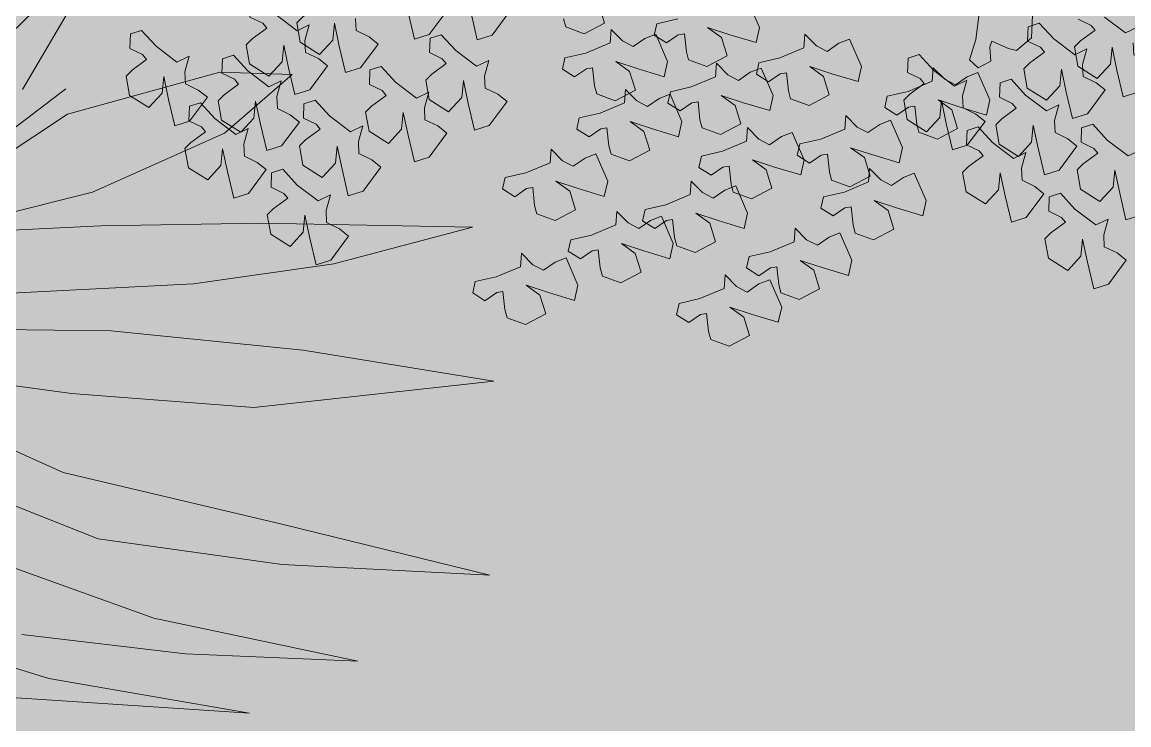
# Model space of a CAD drawing. Header units: metres. Extents: x 8 to 2416, y -346 to 476.
# Drawn here: x 75.729 to 76.801, y 106.655 to 107.335 of the extents above; entities that cross this region are included whole.
import ezdxf

# ---------------------------------------------------------------- set-up
doc = ezdxf.new("R2010")
doc.units = ezdxf.units.M
doc.linetypes.add('0', pattern=[0])
doc.layers.get('0').update_dxf_attribs({"color": 250, "linetype": '0', "lineweight": 20})
doc.layers.add('ARBOLES', color=86, linetype='Continuous', lineweight=0)
doc.layers.add('grama', color=7, linetype='Continuous', lineweight=0, true_color=0x698c45)

# ---------------------------------------------------------------- blocks, each defined once
blk = doc.blocks.new('A2')
at = {"layer": 'ARBOLES', "color": 87, "true_color": 0x4f6a34, "extrusion": (-5.08599e-09, -1.37735e-08, 1)}
for p, q in [((763.174, -219.994, 0), (703.471, -141.404, 0)), ((754.467, -202.399, 0), (775.322, -223.826, 0)), ((741.615, -205.269, 0), (739.584, -220.44, 0)), ((717.496, -218.684, 0), (721.463, -205.987, 0)), ((733.455, -219.784, 0), (738.84, -207.876, 0)), ((761.192, -220.137, 0), (753.641, -208.71, 0)), ((752.548, -222.726, 0), (751.92, -209.228, 0)), ((751.92, -209.228, 0), (755.167, -222.061, 0)), ((744.433, -223.484, 0), (744.59, -210.101, 0)), ((722.179, -226.812, 0), (727.726, -211.354, 0)), ((732.019, -213.2, 0), (728.324, -222.496, 0)), ((747.198, -212.726, 0), (748.076, -229.888, 0)), ((716.047, -215.801, 0), (714.828, -234.227, 0)), ((720.905, -216.602, 0), (719.405, -229.27, 0)), ((775.322, -223.826, 0), (763.106, -216.633, 0)), ((714.828, -234.227, 0), (717.496, -218.684, 0)), ((729.474, -236.631, 0), (733.455, -219.784, 0)), ((764.443, -231.924, 0), (761.192, -220.137, 0)), ((739.584, -220.44, 0), (738.49, -234.567, 0)), ((728.324, -222.496, 0), (726.333, -236.77, 0)), ((752.769, -235.138, 0), (752.548, -222.726, 0)), ((755.167, -222.061, 0), (759.732, -232.282, 0)), ((742.926, -238.395, 0), (744.433, -223.484, 0)), ((718.837, -242.614, 0), (722.179, -226.812, 0)), ((719.405, -229.27, 0), (718.837, -242.614, 0)), ((748.076, -229.888, 0), (749.61, -240.772, 0)), ((759.732, -232.282, 0), (764.275, -237.531, 0)), ((764.275, -237.531, 0), (764.443, -231.924, 0)), ((738.49, -234.567, 0), (740.522, -253.153, 0)), ((752.453, -251.511, 0), (752.769, -235.138, 0)), ((725.495, -252.842, 0), (729.474, -236.631, 0)), ((726.333, -236.77, 0), (725.495, -252.842, 0)), ((740.522, -253.153, 0), (742.926, -238.395, 0)), ((749.61, -240.772, 0), (752.453, -251.511, 0))]:
    blk.add_line(p, q, dxfattribs=at)
blk = doc.blocks.new('TREES')
at = {"layer": 'ARBOLES', "color": 252, "true_color": 0x8da178}
for p, q in [((-0.10965, 0.13172), (-0.11306, 0.12498)), ((-0.10343, 0.13343), (-0.10965, 0.13172)), ((-0.10127, 0.13165), (-0.10343, 0.13343)), ((-0.09732, 0.12719), (-0.10127, 0.13165)), ((-0.09422, 0.13305), (-0.09584, 0.12864)), ((-0.08946, 0.1333), (-0.09422, 0.13305)), ((-0.08797, 0.12976), (-0.08946, 0.1333)), ((-0.09584, 0.12864), (-0.09732, 0.12719)), ((-0.0927, 0.1245), (-0.08797, 0.12976)), ((-0.11306, 0.12498), (-0.10796, 0.12109)), ((-0.09726, 0.11716), (-0.0927, 0.1245)), ((-0.10236, 0.12105), (-0.10974, 0.11876)), ((-0.10796, 0.12109), (-0.10236, 0.12105)), ((-0.10974, 0.11876), (-0.11827, 0.11588)), ((-0.09494, 0.11332), (-0.09726, 0.11716)), ((-0.11827, 0.11588), (-0.11628, 0.11116)), ((-0.10577, 0.10929), (-0.10414, 0.11369)), ((-0.10414, 0.11369), (-0.10021, 0.11425)), ((-0.10021, 0.11425), (-0.09494, 0.11332)), ((-0.13157, 0.11013), (-0.13498, 0.10339)), ((-0.12535, 0.11184), (-0.13157, 0.11013)), ((-0.12319, 0.11006), (-0.12535, 0.11184)), ((-0.11924, 0.1056), (-0.12319, 0.11006)), ((-0.11614, 0.11146), (-0.11776, 0.10705)), ((-0.11628, 0.11116), (-0.10787, 0.10607)), ((-0.11138, 0.11171), (-0.11614, 0.11146)), ((-0.10989, 0.10817), (-0.11138, 0.11171)), ((-0.11776, 0.10705), (-0.11924, 0.1056)), ((-0.11462, 0.10291), (-0.10989, 0.10817)), ((-0.10787, 0.10607), (-0.10577, 0.10929)), ((-0.13498, 0.10339), (-0.12988, 0.0995)), ((-0.11918, 0.09557), (-0.11462, 0.10291)), ((-0.10869, 0.10246), (-0.11491, 0.10075)), ((-0.10654, 0.10068), (-0.10869, 0.10246)), ((-0.09473, 0.10233), (-0.09949, 0.10209)), ((-0.09324, 0.0988), (-0.09473, 0.10233)), ((-0.12428, 0.09946), (-0.13166, 0.09717)), ((-0.12988, 0.0995), (-0.12428, 0.09946)), ((-0.11491, 0.10075), (-0.11833, 0.09402)), ((-0.10259, 0.09622), (-0.10654, 0.10068)), ((-0.09949, 0.10209), (-0.10111, 0.09768)), ((-0.09796, 0.09354), (-0.09324, 0.0988)), ((-0.13166, 0.09717), (-0.14019, 0.09429)), ((-0.11686, 0.09173), (-0.11918, 0.09557)), ((-0.10111, 0.09768), (-0.10259, 0.09622)), ((-0.08941, 0.09494), (-0.09563, 0.09324)), ((-0.08726, 0.09316), (-0.08941, 0.09494)), ((-0.14019, 0.09429), (-0.1382, 0.08957)), ((-0.12768, 0.0877), (-0.12606, 0.0921)), ((-0.12606, 0.0921), (-0.12213, 0.09266)), ((-0.12213, 0.09266), (-0.11686, 0.09173)), ((-0.11833, 0.09402), (-0.11323, 0.09013)), ((-0.10253, 0.08619), (-0.09796, 0.09354)), ((-0.09563, 0.09324), (-0.09905, 0.0865)), ((-0.0833, 0.0887), (-0.08726, 0.09316)), ((-0.08021, 0.09457), (-0.08183, 0.09016)), ((-0.07545, 0.09481), (-0.08021, 0.09457)), ((-0.07868, 0.08602), (-0.07396, 0.09128)), ((-0.07396, 0.09128), (-0.07545, 0.09481)), ((-0.1382, 0.08957), (-0.12979, 0.08448)), ((-0.12979, 0.08448), (-0.12768, 0.0877)), ((-0.11501, 0.08779), (-0.12354, 0.08492)), ((-0.10763, 0.09009), (-0.11501, 0.08779)), ((-0.11323, 0.09013), (-0.10763, 0.09009)), ((-0.08183, 0.09016), (-0.0833, 0.0887)), ((-0.12354, 0.08492), (-0.12155, 0.08019)), ((-0.10021, 0.08235), (-0.10253, 0.08619)), ((-0.09905, 0.0865), (-0.09394, 0.08261)), ((-0.08324, 0.07867), (-0.07868, 0.08602)), ((-0.15083, 0.08104), (-0.15425, 0.07431)), ((-0.14461, 0.08275), (-0.15083, 0.08104)), ((-0.14246, 0.08097), (-0.14461, 0.08275)), ((-0.13851, 0.07651), (-0.14246, 0.08097)), ((-0.13541, 0.08237), (-0.13703, 0.07796)), ((-0.13065, 0.08262), (-0.13541, 0.08237)), ((-0.12916, 0.07909), (-0.13065, 0.08262)), ((-0.11103, 0.07832), (-0.10941, 0.08273)), ((-0.10941, 0.08273), (-0.10548, 0.08328)), ((-0.10548, 0.08328), (-0.10021, 0.08235)), ((-0.08835, 0.08257), (-0.09572, 0.08028)), ((-0.09394, 0.08261), (-0.08835, 0.08257)), ((-0.13703, 0.07796), (-0.13851, 0.07651)), ((-0.13388, 0.07382), (-0.12916, 0.07909)), ((-0.12155, 0.08019), (-0.11314, 0.0751)), ((-0.11314, 0.0751), (-0.11103, 0.07832)), ((-0.09572, 0.08028), (-0.10426, 0.0774)), ((-0.10426, 0.0774), (-0.10227, 0.07267)), ((-0.08688, 0.07727), (-0.0903, 0.07054)), ((-0.08066, 0.07898), (-0.08688, 0.07727)), ((-0.08093, 0.07484), (-0.08324, 0.07867)), ((-0.07851, 0.0772), (-0.08066, 0.07898)), ((-0.07456, 0.07274), (-0.07851, 0.0772)), ((-0.07146, 0.0786), (-0.07308, 0.07419)), ((-0.15425, 0.07431), (-0.14915, 0.07041)), ((-0.13844, 0.06648), (-0.13388, 0.07382)), ((-0.12096, 0.07428), (-0.12718, 0.07257)), ((-0.11881, 0.0725), (-0.12096, 0.07428)), ((-0.11176, 0.0739), (-0.11338, 0.0695)), ((-0.107, 0.07415), (-0.11176, 0.0739)), ((-0.10551, 0.07062), (-0.107, 0.07415)), ((-0.09175, 0.0708), (-0.09013, 0.07521)), ((-0.09013, 0.07521), (-0.0862, 0.07576)), ((-0.0862, 0.07576), (-0.08093, 0.07484)), ((-0.07308, 0.07419), (-0.07456, 0.07274)), ((-0.14355, 0.07037), (-0.15093, 0.06808)), ((-0.14915, 0.07041), (-0.14355, 0.07037)), ((-0.12718, 0.07257), (-0.1306, 0.06584)), ((-0.11486, 0.06804), (-0.11881, 0.0725)), ((-0.11338, 0.0695), (-0.11486, 0.06804)), ((-0.11023, 0.06535), (-0.10551, 0.07062)), ((-0.10227, 0.07267), (-0.09385, 0.06758)), ((-0.09385, 0.06758), (-0.09175, 0.0708)), ((-0.0903, 0.07054), (-0.0852, 0.06664)), ((-0.07449, 0.06271), (-0.06993, 0.07005)), ((-0.15093, 0.06808), (-0.15946, 0.0652)), ((-0.13613, 0.06264), (-0.13844, 0.06648)), ((-0.1306, 0.06584), (-0.1255, 0.06194)), ((-0.0796, 0.0666), (-0.08697, 0.06431)), ((-0.0852, 0.06664), (-0.0796, 0.0666)), ((-0.15946, 0.0652), (-0.15747, 0.06048)), ((-0.14695, 0.05861), (-0.14533, 0.06302)), ((-0.14533, 0.06302), (-0.1414, 0.06357)), ((-0.1414, 0.06357), (-0.13613, 0.06264)), ((-0.1148, 0.05801), (-0.11023, 0.06535)), ((-0.08697, 0.06431), (-0.09551, 0.06143)), ((-0.07218, 0.05887), (-0.07449, 0.06271)), ((-0.15747, 0.06048), (-0.14906, 0.05539)), ((-0.14906, 0.05539), (-0.14695, 0.05861)), ((-0.12728, 0.05961), (-0.13581, 0.05674)), ((-0.1199, 0.0619), (-0.12728, 0.05961)), ((-0.1255, 0.06194), (-0.1199, 0.0619)), ((-0.09551, 0.06143), (-0.09352, 0.05671)), ((-0.083, 0.05484), (-0.08138, 0.05925)), ((-0.08138, 0.05925), (-0.07745, 0.0598)), ((-0.13581, 0.05674), (-0.13382, 0.05201)), ((-0.12168, 0.05455), (-0.11775, 0.0551)), ((-0.11775, 0.0551), (-0.11248, 0.05417)), ((-0.11248, 0.05417), (-0.1148, 0.05801)), ((-0.09352, 0.05671), (-0.08511, 0.05162)), ((-0.08511, 0.05162), (-0.083, 0.05484)), ((-0.13382, 0.05201), (-0.12541, 0.04692)), ((-0.1233, 0.05014), (-0.12168, 0.05455)), ((-0.11403, 0.05193), (-0.11745, 0.0452)), ((-0.10781, 0.05364), (-0.11403, 0.05193)), ((-0.10566, 0.05186), (-0.10781, 0.05364)), ((-0.1017, 0.0474), (-0.10566, 0.05186)), ((-0.09861, 0.05326), (-0.10023, 0.04885)), ((-0.09385, 0.05351), (-0.09861, 0.05326)), ((-0.09236, 0.04998), (-0.09385, 0.05351)), ((-0.12541, 0.04692), (-0.1233, 0.05014)), ((-0.10023, 0.04885), (-0.1017, 0.0474)), ((-0.09708, 0.04471), (-0.09236, 0.04998)), ((-0.11745, 0.0452), (-0.11235, 0.0413)), ((-0.10164, 0.03737), (-0.09708, 0.04471)), ((-0.10675, 0.04126), (-0.11412, 0.03897)), ((-0.11235, 0.0413), (-0.10675, 0.04126)), ((-0.07382, 0.04272), (-0.08236, 0.03984)), ((-0.11412, 0.03897), (-0.12266, 0.03609)), ((-0.09933, 0.03353), (-0.10164, 0.03737)), ((-0.08236, 0.03984), (-0.08037, 0.03512)), ((-0.12266, 0.03609), (-0.12067, 0.03137)), ((-0.11015, 0.0295), (-0.10853, 0.03391)), ((-0.10853, 0.03391), (-0.1046, 0.03446)), ((-0.10176, 0.03316), (-0.10518, 0.02643)), ((-0.1046, 0.03446), (-0.09933, 0.03353)), ((-0.09554, 0.03487), (-0.10176, 0.03316)), ((-0.09339, 0.03309), (-0.09554, 0.03487)), ((-0.08944, 0.02863), (-0.09339, 0.03309)), ((-0.08634, 0.03449), (-0.08796, 0.03009)), ((-0.08158, 0.03474), (-0.08634, 0.03449)), ((-0.08009, 0.03121), (-0.08158, 0.03474)), ((-0.08037, 0.03512), (-0.07195, 0.03003)), ((-0.12067, 0.03137), (-0.11226, 0.02628)), ((-0.11226, 0.02628), (-0.11015, 0.0295)), ((-0.08796, 0.03009), (-0.08944, 0.02863)), ((-0.08481, 0.02594), (-0.08009, 0.03121)), ((-0.10518, 0.02643), (-0.10008, 0.02253)), ((-0.08938, 0.0186), (-0.08481, 0.02594)), ((-0.09448, 0.0225), (-0.10186, 0.0202)), ((-0.10008, 0.02253), (-0.09448, 0.0225)), ((-0.07207, 0.02208), (-0.08061, 0.0192)), ((-0.10186, 0.0202), (-0.11039, 0.01733)), ((-0.08706, 0.01476), (-0.08938, 0.0186)), ((-0.08061, 0.0192), (-0.07862, 0.01447)), ((-0.11039, 0.01733), (-0.1084, 0.0126)), ((-0.09788, 0.01073), (-0.09626, 0.01514)), ((-0.09626, 0.01514), (-0.09233, 0.01569)), ((-0.09233, 0.01569), (-0.08706, 0.01476)), ((-0.16389, 0.01286), (-0.16606, 0.00861)), ((-0.16009, 0.01238), (-0.16389, 0.01286)), ((-0.15789, 0.00566), (-0.16009, 0.01238)), ((-0.1084, 0.0126), (-0.09999, 0.00751)), ((-0.07862, 0.01447), (-0.07021, 0.00938)), ((-0.16606, 0.00861), (-0.16305, 0.005)), ((-0.09999, 0.00751), (-0.09788, 0.01073)), ((-0.16305, 0.005), (-0.16253, 0.003)), ((-0.15381, -0.00196), (-0.15789, 0.00566)), ((-0.12884, 0.00629), (-0.13101, 0.00204)), ((-0.12504, 0.00581), (-0.12884, 0.00629)), ((-0.12284, -0.00091), (-0.12504, 0.00581)), ((-0.17098, 0.00083), (-0.17261, -0.00541)), ((-0.16837, 0.0018), (-0.17098, 0.00083)), ((-0.16253, 0.003), (-0.16837, 0.0018)), ((-0.13101, 0.00204), (-0.128, -0.00157)), ((-0.14933, -0.00188), (-0.15381, -0.00196)), ((-0.15277, -0.00598), (-0.14933, -0.00188)), ((-0.12748, -0.00357), (-0.13332, -0.00477)), ((-0.128, -0.00157), (-0.12748, -0.00357)), ((-0.11876, -0.00854), (-0.12284, -0.00091)), ((-0.17261, -0.00541), (-0.16849, -0.01174)), ((-0.16257, -0.00927), (-0.15973, -0.00444)), ((-0.15973, -0.00444), (-0.16144, -0.01197)), ((-0.15426, -0.00966), (-0.15277, -0.00598)), ((-0.13593, -0.00574), (-0.13756, -0.01198)), ((-0.13332, -0.00477), (-0.13593, -0.00574)), ((-0.16849, -0.01174), (-0.16257, -0.00927)), ((-0.15125, -0.01327), (-0.15426, -0.00966)), ((-0.11428, -0.00845), (-0.11876, -0.00854)), ((-0.11772, -0.01255), (-0.11428, -0.00845)), ((-0.08765, -0.00968), (-0.08982, -0.01393)), ((-0.08385, -0.01016), (-0.08765, -0.00968)), ((-0.08165, -0.01688), (-0.08385, -0.01016)), ((-0.07371, -0.00949), (-0.07534, -0.01573)), ((-0.0711, -0.00852), (-0.07371, -0.00949)), ((-0.16144, -0.01197), (-0.16321, -0.0208)), ((-0.14951, -0.0167), (-0.15125, -0.01327)), ((-0.13756, -0.01198), (-0.13344, -0.01831)), ((-0.12752, -0.01584), (-0.12468, -0.01101)), ((-0.12468, -0.01101), (-0.12639, -0.01854)), ((-0.1192, -0.01623), (-0.11772, -0.01255)), ((-0.08982, -0.01393), (-0.08681, -0.01753)), ((-0.15813, -0.02144), (-0.14951, -0.0167)), ((-0.14724, -0.01718), (-0.14941, -0.02142)), ((-0.14344, -0.01766), (-0.14724, -0.01718)), ((-0.14124, -0.02438), (-0.14344, -0.01766)), ((-0.13344, -0.01831), (-0.12752, -0.01584)), ((-0.1162, -0.01984), (-0.1192, -0.01623)), ((-0.10692, -0.01625), (-0.10909, -0.0205)), ((-0.10312, -0.01673), (-0.10692, -0.01625)), ((-0.10092, -0.02345), (-0.10312, -0.01673)), ((-0.08681, -0.01753), (-0.08629, -0.01954)), ((-0.07757, -0.0245), (-0.08165, -0.01688)), ((-0.07534, -0.01573), (-0.07122, -0.02206)), ((-0.16321, -0.0208), (-0.15813, -0.02144)), ((-0.14941, -0.02142), (-0.1464, -0.02503)), ((-0.12639, -0.01854), (-0.12816, -0.02737)), ((-0.11446, -0.02327), (-0.1162, -0.01984)), ((-0.10909, -0.0205), (-0.10608, -0.02411)), ((-0.09475, -0.02171), (-0.09638, -0.02795)), ((-0.09213, -0.02073), (-0.09475, -0.02171)), ((-0.08629, -0.01954), (-0.09213, -0.02073)), ((-0.07122, -0.02206), (-0.0653, -0.01959)), ((-0.1464, -0.02503), (-0.14588, -0.02704)), ((-0.13716, -0.032), (-0.14124, -0.02438)), ((-0.12307, -0.02801), (-0.11446, -0.02327)), ((-0.10608, -0.02411), (-0.10556, -0.02611)), ((-0.09684, -0.03107), (-0.10092, -0.02345)), ((-0.07309, -0.02441), (-0.07757, -0.0245)), ((-0.07653, -0.02852), (-0.07309, -0.02441)), ((-0.15433, -0.02921), (-0.15596, -0.03545)), ((-0.15172, -0.02823), (-0.15433, -0.02921)), ((-0.14588, -0.02704), (-0.15172, -0.02823)), ((-0.12816, -0.02737), (-0.12307, -0.02801)), ((-0.11401, -0.02828), (-0.11564, -0.03452)), ((-0.1114, -0.0273), (-0.11401, -0.02828)), ((-0.10556, -0.02611), (-0.1114, -0.0273)), ((-0.09638, -0.02795), (-0.09226, -0.03427)), ((-0.08633, -0.0318), (-0.0835, -0.02697)), ((-0.0835, -0.02697), (-0.0852, -0.03451)), ((-0.07802, -0.0322), (-0.07653, -0.02852)), ((-0.13268, -0.03191), (-0.13716, -0.032)), ((-0.13612, -0.03601), (-0.13268, -0.03191)), ((-0.09236, -0.03099), (-0.09684, -0.03107)), ((-0.0958, -0.03509), (-0.09236, -0.03099)), ((-0.09226, -0.03427), (-0.08633, -0.0318)), ((-0.07501, -0.0358), (-0.07802, -0.0322)), ((-0.15596, -0.03545), (-0.15184, -0.04177)), ((-0.14592, -0.0393), (-0.14308, -0.03447)), ((-0.14308, -0.03447), (-0.14479, -0.04201)), ((-0.1376, -0.03969), (-0.13612, -0.03601)), ((-0.11564, -0.03452), (-0.11152, -0.04085)), ((-0.1056, -0.03838), (-0.10276, -0.03355)), ((-0.10276, -0.03355), (-0.10447, -0.04108)), ((-0.09728, -0.03877), (-0.0958, -0.03509)), ((-0.0852, -0.03451), (-0.08698, -0.04334)), ((-0.07328, -0.03924), (-0.07501, -0.0358)), ((-0.15184, -0.04177), (-0.14592, -0.0393)), ((-0.1346, -0.0433), (-0.1376, -0.03969)), ((-0.11152, -0.04085), (-0.1056, -0.03838)), ((-0.09428, -0.04238), (-0.09728, -0.03877)), ((-0.08189, -0.04398), (-0.07328, -0.03924)), ((-0.07364, -0.03879), (-0.0758, -0.04304)), ((-0.06983, -0.03927), (-0.07364, -0.03879)), ((-0.06763, -0.04599), (-0.06983, -0.03927)), ((-0.14479, -0.04201), (-0.14656, -0.05084)), ((-0.13497, -0.04066), (-0.13714, -0.04491)), ((-0.13117, -0.04114), (-0.13497, -0.04066)), ((-0.13286, -0.04674), (-0.1346, -0.0433)), ((-0.12897, -0.04786), (-0.13117, -0.04114)), ((-0.10447, -0.04108), (-0.10624, -0.04991)), ((-0.09254, -0.04581), (-0.09428, -0.04238)), ((-0.08698, -0.04334), (-0.08189, -0.04398)), ((-0.0758, -0.04304), (-0.0728, -0.04664)), ((-0.14147, -0.05148), (-0.13286, -0.04674)), ((-0.13714, -0.04491), (-0.13413, -0.04852)), ((-0.10116, -0.05055), (-0.09254, -0.04581)), ((-0.09554, -0.04536), (-0.0977, -0.04961)), ((-0.09173, -0.04584), (-0.09554, -0.04536)), ((-0.08953, -0.05256), (-0.09173, -0.04584)), ((-0.0728, -0.04664), (-0.07227, -0.04865)), ((-0.14656, -0.05084), (-0.14147, -0.05148)), ((-0.13361, -0.05052), (-0.13945, -0.05172)), ((-0.13413, -0.04852), (-0.13361, -0.05052)), ((-0.12489, -0.05549), (-0.12897, -0.04786)), ((-0.10624, -0.04991), (-0.10116, -0.05055)), ((-0.0977, -0.04961), (-0.0947, -0.05321)), ((-0.08073, -0.05082), (-0.08236, -0.05706)), ((-0.07811, -0.04984), (-0.08073, -0.05082)), ((-0.07227, -0.04865), (-0.07811, -0.04984)), ((-0.16476, -0.05473), (-0.16692, -0.05898)), ((-0.16095, -0.05521), (-0.16476, -0.05473)), ((-0.14207, -0.05269), (-0.1437, -0.05893)), ((-0.13945, -0.05172), (-0.14207, -0.05269)), ((-0.0947, -0.05321), (-0.09417, -0.05522)), ((-0.08546, -0.06018), (-0.08953, -0.05256)), ((-0.15875, -0.06193), (-0.16095, -0.05521)), ((-0.13365, -0.06279), (-0.13082, -0.05796)), ((-0.13082, -0.05796), (-0.13252, -0.06549)), ((-0.12041, -0.0554), (-0.12489, -0.05549)), ((-0.12385, -0.0595), (-0.12041, -0.0554)), ((-0.11569, -0.05756), (-0.11785, -0.0618)), ((-0.11188, -0.05803), (-0.11569, -0.05756)), ((-0.10968, -0.06476), (-0.11188, -0.05803)), ((-0.10263, -0.05739), (-0.10426, -0.06363)), ((-0.10001, -0.05641), (-0.10263, -0.05739)), ((-0.09417, -0.05522), (-0.10001, -0.05641)), ((-0.08236, -0.05706), (-0.07824, -0.06338)), ((-0.07231, -0.06091), (-0.06948, -0.05608)), ((-0.06948, -0.05608), (-0.07119, -0.06362)), ((-0.16692, -0.05898), (-0.16391, -0.06259)), ((-0.15468, -0.06956), (-0.15875, -0.06193)), ((-0.1437, -0.05893), (-0.13957, -0.06526)), ((-0.12534, -0.06318), (-0.12385, -0.0595)), ((-0.11785, -0.0618), (-0.11485, -0.06541)), ((-0.08097, -0.06009), (-0.08546, -0.06018)), ((-0.08441, -0.0642), (-0.08097, -0.06009)), ((-0.07824, -0.06338), (-0.07231, -0.06091)), ((-0.16339, -0.06459), (-0.16923, -0.06579)), ((-0.16391, -0.06259), (-0.16339, -0.06459)), ((-0.13957, -0.06526), (-0.13365, -0.06279)), ((-0.13252, -0.06549), (-0.1343, -0.07432)), ((-0.12233, -0.06679), (-0.12534, -0.06318)), ((-0.11485, -0.06541), (-0.11432, -0.06742)), ((-0.10561, -0.07238), (-0.10968, -0.06476)), ((-0.10426, -0.06363), (-0.10014, -0.06996)), ((-0.09421, -0.06748), (-0.09138, -0.06266)), ((-0.09138, -0.06266), (-0.09309, -0.07019)), ((-0.0859, -0.06788), (-0.08441, -0.0642)), ((-0.07119, -0.06362), (-0.07296, -0.07245)), ((-0.17185, -0.06676), (-0.17348, -0.073)), ((-0.16923, -0.06579), (-0.17185, -0.06676)), ((-0.12016, -0.06861), (-0.12278, -0.06958)), ((-0.12059, -0.07022), (-0.12233, -0.06679)), ((-0.11432, -0.06742), (-0.12016, -0.06861)), ((-0.10014, -0.06996), (-0.09421, -0.06748)), ((-0.08289, -0.07148), (-0.0859, -0.06788)), ((-0.06787, -0.07309), (-0.05926, -0.06835)), ((-0.17348, -0.073), (-0.16936, -0.07933)), ((-0.16343, -0.07686), (-0.1606, -0.07203)), ((-0.1606, -0.07203), (-0.1623, -0.07956)), ((-0.15019, -0.06947), (-0.15468, -0.06956)), ((-0.15363, -0.07357), (-0.15019, -0.06947)), ((-0.12921, -0.07496), (-0.12059, -0.07022)), ((-0.12278, -0.06958), (-0.12441, -0.07583)), ((-0.10113, -0.07229), (-0.10561, -0.07238)), ((-0.10456, -0.07639), (-0.10113, -0.07229)), ((-0.09309, -0.07019), (-0.09486, -0.07902)), ((-0.08116, -0.07492), (-0.08289, -0.07148)), ((-0.07296, -0.07245), (-0.06787, -0.07309)), ((-0.15512, -0.07725), (-0.15363, -0.07357)), ((-0.14724, -0.07632), (-0.14941, -0.08057)), ((-0.14344, -0.0768), (-0.14724, -0.07632)), ((-0.1343, -0.07432), (-0.12921, -0.07496)), ((-0.12441, -0.07583), (-0.12029, -0.08215)), ((-0.11436, -0.07968), (-0.11153, -0.07485)), ((-0.11153, -0.07485), (-0.11324, -0.08239)), ((-0.10605, -0.08007), (-0.10456, -0.07639)), ((-0.08977, -0.07966), (-0.08116, -0.07492)), ((-0.08327, -0.07352), (-0.08544, -0.07777)), ((-0.07947, -0.074), (-0.08327, -0.07352)), ((-0.07727, -0.08072), (-0.07947, -0.074)), ((-0.16936, -0.07933), (-0.16343, -0.07686)), ((-0.1623, -0.07956), (-0.16408, -0.08839)), ((-0.15211, -0.08086), (-0.15512, -0.07725)), ((-0.14124, -0.08352), (-0.14344, -0.0768)), ((-0.12029, -0.08215), (-0.11436, -0.07968)), ((-0.10304, -0.08368), (-0.10605, -0.08007)), ((-0.09486, -0.07902), (-0.08977, -0.07966)), ((-0.08544, -0.07777), (-0.08243, -0.08138)), ((-0.15038, -0.08429), (-0.15211, -0.08086)), ((-0.14941, -0.08057), (-0.1464, -0.08418)), ((-0.13716, -0.09115), (-0.14124, -0.08352)), ((-0.11324, -0.08239), (-0.11501, -0.09122)), ((-0.10131, -0.08711), (-0.10304, -0.08368)), ((-0.08191, -0.08338), (-0.08775, -0.08458)), ((-0.08243, -0.08138), (-0.08191, -0.08338)), ((-0.07319, -0.08835), (-0.07727, -0.08072)), ((-0.15899, -0.08903), (-0.15038, -0.08429)), ((-0.15172, -0.08738), (-0.15433, -0.08835)), ((-0.14588, -0.08618), (-0.15172, -0.08738)), ((-0.1464, -0.08418), (-0.14588, -0.08618)), ((-0.10992, -0.09186), (-0.10131, -0.08711)), ((-0.09036, -0.08555), (-0.09199, -0.09179)), ((-0.08775, -0.08458), (-0.09036, -0.08555)), ((-0.16408, -0.08839), (-0.15899, -0.08903)), ((-0.15433, -0.08835), (-0.15596, -0.09459)), ((-0.13268, -0.09106), (-0.13716, -0.09115)), ((-0.13612, -0.09516), (-0.13268, -0.09106)), ((-0.11501, -0.09122), (-0.10992, -0.09186)), ((-0.10869, -0.08947), (-0.11085, -0.09371)), ((-0.10489, -0.08994), (-0.10869, -0.08947)), ((-0.10269, -0.09667), (-0.10489, -0.08994)), ((-0.08195, -0.09565), (-0.07911, -0.09082)), ((-0.07911, -0.09082), (-0.08082, -0.09835)), ((-0.06871, -0.08826), (-0.07319, -0.08835)), ((-0.07215, -0.09236), (-0.06871, -0.08826)), ((-0.15596, -0.09459), (-0.15184, -0.10092)), ((-0.14592, -0.09845), (-0.14308, -0.09362)), ((-0.14308, -0.09362), (-0.14479, -0.10115)), ((-0.11085, -0.09371), (-0.10785, -0.09732)), ((-0.09199, -0.09179), (-0.08787, -0.09812)), ((-0.07364, -0.09604), (-0.07215, -0.09236)), ((-0.15184, -0.10092), (-0.14592, -0.09845)), ((-0.1376, -0.09884), (-0.13612, -0.09516)), ((-0.10785, -0.09732), (-0.10733, -0.09933)), ((-0.09861, -0.10429), (-0.10269, -0.09667)), ((-0.08787, -0.09812), (-0.08195, -0.09565)), ((-0.08082, -0.09835), (-0.08259, -0.10718)), ((-0.07063, -0.09965), (-0.07364, -0.09604)), ((-0.14479, -0.10115), (-0.14656, -0.10998)), ((-0.1346, -0.10245), (-0.1376, -0.09884)), ((-0.12532, -0.09886), (-0.12749, -0.10311)), ((-0.12152, -0.09934), (-0.12532, -0.09886)), ((-0.11932, -0.10606), (-0.12152, -0.09934)), ((-0.11578, -0.1015), (-0.11741, -0.10774)), ((-0.11317, -0.10052), (-0.11578, -0.1015)), ((-0.10733, -0.09933), (-0.11317, -0.10052)), ((-0.06889, -0.10308), (-0.07063, -0.09965)), ((-0.13286, -0.10588), (-0.1346, -0.10245)), ((-0.12749, -0.10311), (-0.12448, -0.10672)), ((-0.09413, -0.1042), (-0.09861, -0.10429)), ((-0.09757, -0.1083), (-0.09413, -0.1042)), ((-0.07751, -0.10782), (-0.06889, -0.10308)), ((-0.14147, -0.11062), (-0.13286, -0.10588)), ((-0.12396, -0.10872), (-0.1298, -0.10992)), ((-0.12448, -0.10672), (-0.12396, -0.10872)), ((-0.11524, -0.11368), (-0.11932, -0.10606)), ((-0.11741, -0.10774), (-0.11329, -0.11406)), ((-0.10737, -0.11159), (-0.10453, -0.10676)), ((-0.10453, -0.10676), (-0.10624, -0.1143)), ((-0.09905, -0.11198), (-0.09757, -0.1083)), ((-0.08259, -0.10718), (-0.07751, -0.10782)), ((-0.14656, -0.10998), (-0.14147, -0.11062)), ((-0.13241, -0.11089), (-0.13404, -0.11713)), ((-0.1298, -0.10992), (-0.13241, -0.11089)), ((-0.11329, -0.11406), (-0.10737, -0.11159)), ((-0.09605, -0.11559), (-0.09905, -0.11198)), ((-0.124, -0.12099), (-0.12116, -0.11616)), ((-0.12116, -0.11616), (-0.12287, -0.12369)), ((-0.11076, -0.1136), (-0.11524, -0.11368)), ((-0.1142, -0.1177), (-0.11076, -0.1136)), ((-0.10624, -0.1143), (-0.10801, -0.12313)), ((-0.09431, -0.11903), (-0.09605, -0.11559)), ((-0.09029, -0.1167), (-0.09245, -0.12095)), ((-0.08648, -0.11718), (-0.09029, -0.1167)), ((-0.13404, -0.11713), (-0.12992, -0.12346)), ((-0.11569, -0.12138), (-0.1142, -0.1177)), ((-0.10292, -0.12377), (-0.09431, -0.11903)), ((-0.08429, -0.1239), (-0.08648, -0.11718)), ((-0.12992, -0.12346), (-0.124, -0.12099)), ((-0.12287, -0.12369), (-0.12464, -0.13252)), ((-0.11268, -0.12499), (-0.11569, -0.12138)), ((-0.10801, -0.12313), (-0.10292, -0.12377)), ((-0.09245, -0.12095), (-0.08945, -0.12456)), ((-0.08021, -0.13153), (-0.08429, -0.1239)), ((-0.11094, -0.12842), (-0.11268, -0.12499)), ((-0.09476, -0.12776), (-0.09738, -0.12873)), ((-0.08893, -0.12656), (-0.09476, -0.12776)), ((-0.08945, -0.12456), (-0.08893, -0.12656)), ((-0.11956, -0.13316), (-0.11094, -0.12842)), ((-0.09738, -0.12873), (-0.09901, -0.13497)), ((-0.12464, -0.13252), (-0.11956, -0.13316)), ((-0.09901, -0.13497), (-0.09489, -0.1413)), ((-0.08897, -0.13883), (-0.08613, -0.134)), ((-0.08613, -0.134), (-0.08784, -0.14153)), ((-0.07573, -0.13144), (-0.08021, -0.13153)), ((-0.07917, -0.13554), (-0.07573, -0.13144)), ((-0.08065, -0.13922), (-0.07917, -0.13554)), ((-0.09489, -0.1413), (-0.08897, -0.13883)), ((-0.08784, -0.14153), (-0.08961, -0.15036)), ((-0.07765, -0.14283), (-0.08065, -0.13922)), ((-0.07591, -0.14626), (-0.07765, -0.14283)), ((-0.07206, -0.14307), (-0.07437, -0.14612)), ((-0.06514, -0.14452), (-0.07206, -0.14307)), ((-0.0565, -0.1448), (-0.06514, -0.14452)), ((-0.08452, -0.151), (-0.07591, -0.14626)), ((-0.07437, -0.14612), (-0.07178, -0.15012)), ((-0.07178, -0.15012), (-0.06715, -0.14932)), ((-0.06715, -0.14932), (-0.06515, -0.14987)), ((-0.08961, -0.15036), (-0.08452, -0.151)), ((-0.06515, -0.14987), (-0.06704, -0.15553)), ((-0.06704, -0.15553), (-0.0675, -0.15828)), ((-0.0675, -0.15828), (-0.06291, -0.16281)), ((-0.06291, -0.16281), (-0.05537, -0.1624))]:
    blk.add_line(p, q, dxfattribs=at)
blk = doc.blocks.new('A$Ce2e88e26')
at = {"layer": 'grama', "transparency": 33554503}
h = blk.add_hatch(color=256, dxfattribs=at)
h.dxf.hatch_style = 1
edge = h.paths.add_edge_path()
edge.add_line((60.4136, 33.0259), (0.6652, 33.0162))
edge.add_line((0.6652, 33.0162), (0.643, 32.0162))
edge.add_line((0.643, 32.0162), (16.9553, 32.0188))
edge.add_arc((16.9554, 31.4188), 0.6, 0.0092, 90.0092, ccw=False)
edge.add_line((17.5554, 31.4189), (17.5558, 29.0189))
edge.add_arc((16.9558, 29.0188), 0.6, -89.9908, 0.0092, ccw=False)
edge.add_line((16.9559, 28.4188), (15.6559, 28.4186))
edge.add_arc((15.656, 28.1186), 0.3, 90.0092, 180.0139)
edge.add_line((15.356, 28.1186), (15.356, 28.0173))
edge.add_line((15.356, 28.0173), (31.956, 28.0173))
edge.add_line((31.956, 28.0173), (31.956, 28.3173))
edge.add_line((31.956, 28.3173), (41.806, 28.3173))
edge.add_line((41.806, 28.3173), (41.806, 22.5173))
edge.add_line((41.806, 22.5173), (42.806, 22.5173))
edge.add_line((42.806, 22.5173), (42.806, 28.3242))
edge.add_line((42.806, 28.3242), (50.3678, 28.3242))
edge.add_line((50.3678, 28.3242), (50.3678, 22.8173))
edge.add_line((50.3678, 22.8173), (50.9678, 22.8173))
edge.add_line((50.9678, 22.8173), (50.9678, 13.231))
edge.add_line((50.9678, 13.231), (50.3678, 13.2297))
edge.add_line((50.3678, 13.2297), (50.3678, 7.7214))
edge.add_line((50.3678, 7.7214), (42.806, 7.7242))
edge.add_line((42.806, 7.7242), (42.806, 13.5282))
edge.add_line((42.806, 13.5282), (41.806, 13.5282))
edge.add_line((41.806, 13.5282), (41.806, 7.8282))
edge.add_line((41.806, 7.8282), (31.956, 7.8282))
edge.add_line((31.956, 7.8282), (31.956, 8.0282))
edge.add_line((31.956, 8.0282), (7.556, 8.0282))
edge.add_line((7.556, 8.0282), (7.556, 14.4282))
edge.add_line((7.556, 14.4282), (6.4271, 14.4282))
edge.add_line((6.4271, 14.4282), (6.4271, 15.3282))
edge.add_line((6.4271, 15.3282), (6.0271, 15.3282))
edge.add_line((6.0271, 15.3282), (6.0271, 20.7173))
edge.add_line((6.0271, 20.7173), (6.4271, 20.7173))
edge.add_line((6.4271, 20.7173), (6.4271, 21.6173))
edge.add_line((6.4271, 21.6173), (7.556, 21.6173))
edge.add_line((7.556, 21.6173), (7.556, 28.0173))
edge.add_line((7.556, 28.0173), (7.756, 28.0173))
edge.add_line((7.756, 28.0173), (7.756, 28.1174))
edge.add_arc((7.456, 28.1173), 0.3, 0.0092, 90.0092)
edge.add_line((7.4559, 28.4173), (4.7678, 28.4169))
edge.add_arc((4.768, 27.6169), 0.8, 90.0092, 198.7971)
edge.add_arc((-23.4191, 18.0228), 28.9752, -26.20209, 18.79711, ccw=False)
edge.add_arc((0.7841, 6.1122), 2, 270, 333.7979, ccw=False)
edge.add_line((0.7841, 4.1122), (0.0241, 4.1122))
edge.add_line((0.0241, 4.1122), (0, 3.0269))
edge.add_line((0, 3.0269), (59.9095, 3.0267))
edge.add_line((59.9095, 3.0267), (60.4136, 33.0259))
at = {"layer": 'ARBOLES', "xscale": 0.0125, "yscale": 0.0125, "zscale": 0.0125}
blk.add_blockref('A2', (9.86, 33.3655, 0), dxfattribs=at)
at = {"layer": 'ARBOLES', "xscale": 2.935254890295517, "yscale": 2.935254890295517, "zscale": 2.935254890295517, "rotation": 354.6252016265699}
for p in [(19.6774, 30.1388, 0), (19.6541, 29.3858)]:
    blk.add_blockref('TREES', p, dxfattribs=at)

msp = doc.modelspace()

# ---------------------------------------------------------------- block references
at = {"rotation": 90}
msp.add_blockref('A$Ce2e88e26', (106.387, 87.8708), dxfattribs=at)

doc.saveas('drawing.dxf')
